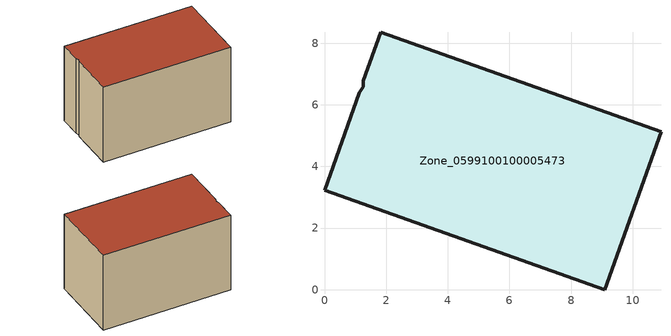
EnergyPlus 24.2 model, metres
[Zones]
Zone_0599100100005473
 floor ground (C_G): 1.12,6.39 1.26,6.58 1.26,6.78 1.82,8.35 10.92,5.12 9.1,0 0,3.23 z0.52
 wall outside (C_F): 10.92,5.12 1.82,8.35 1.26,6.78 1.26,6.58 1.12,6.39 0,3.23 9.1,0 10.92,5.12 z0.52:6.6
 roof outside (C_R): 1.26,6.58 1.12,6.39 0,3.23 9.1,0 10.92,5.12 1.82,8.35 1.26,6.78 z6.6
[BUILDING]
Pand.0599100100005473: North Axis=0; Terrain=City; Loads Convergence Tolerance Value=0.04; Temperature Convergence Tolerance Value=0.4; Solar Distribution=FullExterior; Maximum Number of Warmup Days=25; Minimum Number of Warmup Days=1
[Site:Location]
Rotterdam.The.Hague.AP_ZH_NLD Design_Conditions: Latitude=51.96; Longitude=4.45; Time Zone=1; Elevation=-4.5
[SITE:GROUNDTEMPERATURE:BUILDINGSURFACE]
18, 18, 18, 18, 18, 18, 18, 18, 18, 18, 18, 18
[MATERIAL] Thermal Absorptance=0.9; Solar Absorptance=0.7; Visible Absorptance=0.7
Name | Roughness | Thickness | Conductivity | Density | Specific Heat
G.TI.2006-2014 | MediumSmooth | 0.15 | 0.06 | 540 | 1210
F.TI.2006-2014 | Rough | 0.3 | 0.12 | 1920 | 840
R.TI.2006-2014 | MediumRough | 0.2 | 0.08 | 1500 | 1000
[CONSTRUCTION]
C_G: G.TI.2006-2014
C_F: F.TI.2006-2014
C_R: R.TI.2006-2014
[ZONE]
Zone_0599100100005473: Type=1; Multiplier=1; Ceiling Height=Autocalculate; Volume=Autocalculate; Floor Area=autocalculate; Part of Total Floor Area=Yes
[ZONEINFILTRATION:DESIGNFLOWRATE]
Infil_Zone_0599100100005473: Zone or ZoneList or Space or SpaceList=Zone_0599100100005473; Schedule=AlwaysOn; Design Flow Rate Calculation Method=Flow/Area; Flow Rate per Floor Area=0.0015; Constant Term Coefficient=1; Temperature Term Coefficient=0; Velocity Term Coefficient=0; Velocity Squared Term Coefficient=0
[HVACTEMPLATE:ZONE:IDEALLOADSAIRSYSTEM]
Zone_0599100100005473: Maximum Heating Supply Air Temperature=50; Minimum Cooling Supply Air Temperature=13; Maximum Heating Supply Air Humidity Ratio=0.0156; Minimum Cooling Supply Air Humidity Ratio=0.0077; Heating Limit=NoLimit; Cooling Limit=NoLimit; Dehumidification Control Type=ConstantSensibleHeatRatio; Cooling Sensible Heat Ratio=0.7; Dehumidification Setpoint=60; Humidification Control Type=None; Humidification Setpoint=30; Outdoor Air Method=None; Outdoor Air Flow Rate per Person=0.00944; Outdoor Air Flow Rate per Zone Floor Area=0; Outdoor Air Flow Rate per Zone=0; Demand Controlled Ventilation Type=None; Outdoor Air Economizer Type=NoEconomizer; Heat Recovery Type=None; Sensible Heat Recovery Effectiveness=0.7; Latent Heat Recovery Effectiveness=0.65
[ZONECONTROL:THERMOSTAT]
ThermostatControl_Zone_0599100100005473: Zone or ZoneList=Zone_0599100100005473; Control Type Schedule=DualSetpointControlType; Control 1=Thermostat_Zone_0599100100005473; Temperature Difference Between Cutout And Setpoint=0
[THERMOSTATSETPOINT:DUALSETPOINT]
Thermostat_Zone_0599100100005473: Heating Setpoint Temperature Schedule=HeatingSetpoint_Zone_0599100100005473; Cooling Setpoint Temperature Schedule=CoolingSetpoint_Zone_0599100100005473
[SCHEDULE:COMPACT]
HeatingSetpoint_Zone_0599100100005473: Through: 12/31, For: AllDays, Until: 24:00, 21
CoolingSetpoint_Zone_0599100100005473: Through: 12/31, For: AllDays, Until: 24:00, 24
DualSetpointControlType: Through: 12/31, For: AllDays, Until: 24:00, 4
AlwaysOn: Through: 12/31, For: AllDays, Until: 24:00, 1
